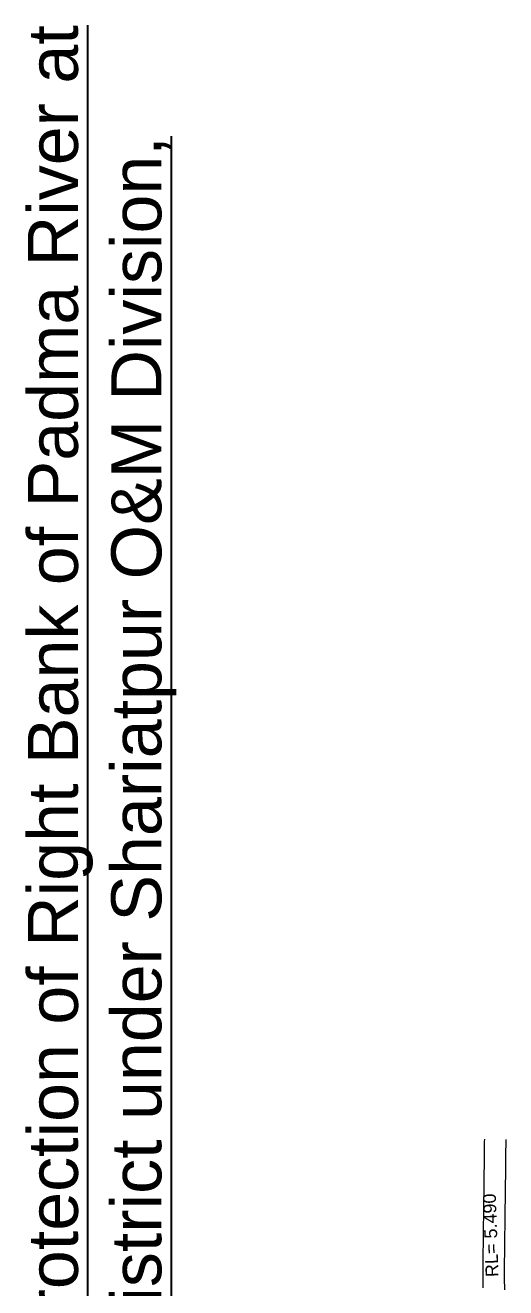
# Model space of a CAD drawing. Header units: millimetres. Extents: x 234588 to 238075, y 2578744 to 2579543.
# Drawn here: x 236487.2 to 236575.9, y 2579302.5 to 2579535.4 of the extents above; entities that cross this region are included whole.
import ezdxf

# ---------------------------------------------------------------- set-up
doc = ezdxf.new("R2010")
doc.units = ezdxf.units.MM
doc.header["$MEASUREMENT"] = 0
for name, color, linetype in [('Boundary', 6, 'Continuous'), ('COORDINATES', 7, 'Continuous'), ('RL', 7, 'Continuous')]:
    doc.layers.add(name, color=color, linetype=linetype)
doc.styles.get("Standard").update_dxf_attribs({"font": 'arial.ttf'})

msp = doc.modelspace()

# ---------------------------------------------------------------- linework, layer by layer
at = {"layer": 'Boundary', "lineweight": 20}
for points in [[(236571.94, 2579329.856), (236571.935, 2579329.406), (236571.93, 2579328.957), (236571.925, 2579328.508), (236571.92, 2579328.058), (236571.915, 2579327.609), (236571.91, 2579327.159), (236571.905, 2579326.71), (236571.899, 2579326.26), (236571.894, 2579325.811), (236571.889, 2579325.361), (236571.884, 2579324.912), (236571.879, 2579324.463), (236571.874, 2579324.013), (236571.869, 2579323.564), (236571.863, 2579323.114), (236571.858, 2579322.665), (236571.853, 2579322.215), (236571.847, 2579321.766), (236571.842, 2579321.316), (236571.836, 2579320.867), (236571.831, 2579320.418), (236571.825, 2579319.968), (236571.819, 2579319.519), (236571.813, 2579319.069), (236571.808, 2579318.621), (236571.802, 2579318.171), (236571.796, 2579317.721), (236571.79, 2579317.272), (236571.784, 2579316.822), (236571.777, 2579316.373), (236571.771, 2579315.923), (236571.765, 2579315.474), (236571.759, 2579315.025), (236571.753, 2579314.575), (236571.747, 2579314.126), (236571.741, 2579313.676), (236571.735, 2579313.227), (236571.729, 2579312.778), (236571.723, 2579312.328), (236571.718, 2579311.879), (236571.712, 2579311.429), (236571.707, 2579310.98), (236571.701, 2579310.53), (236571.696, 2579310.081), (236571.689, 2579309.426), (236571.686, 2579309.182), (236571.681, 2579308.732), (236571.677, 2579308.283), (236571.673, 2579307.833), (236571.669, 2579307.384), (236571.666, 2579306.934), (236571.664, 2579306.485), (236571.662, 2579306.035), (236571.661, 2579305.586), (236571.661, 2579305.137), (236571.661, 2579304.779), (236571.663, 2579304.238), (236571.666, 2579303.789), (236571.669, 2579303.34), (236571.675, 2579302.89), (236571.682, 2579302.441)], [(236575.899, 2579329.812), (236575.894, 2579329.363), (236575.889, 2579328.913), (236575.884, 2579328.464), (236575.879, 2579328.014), (236575.874, 2579327.565), (236575.869, 2579327.115), (236575.864, 2579326.665), (236575.859, 2579326.216), (236575.854, 2579325.766), (236575.849, 2579325.316), (236575.844, 2579324.867), (236575.839, 2579324.417), (236575.834, 2579323.967), (236575.828, 2579323.517), (236575.823, 2579323.068), (236575.818, 2579322.618), (236575.812, 2579322.168), (236575.807, 2579321.718), (236575.801, 2579321.268), (236575.796, 2579320.818), (236575.79, 2579320.368), (236575.785, 2579319.918), (236575.779, 2579319.468), (236575.773, 2579319.018), (236575.767, 2579318.57), (236575.761, 2579318.118), (236575.755, 2579317.668), (236575.749, 2579317.219), (236575.743, 2579316.769), (236575.737, 2579316.319), (236575.731, 2579315.87), (236575.725, 2579315.42), (236575.719, 2579314.971), (236575.713, 2579314.522), (236575.707, 2579314.073), (236575.701, 2579313.624), (236575.695, 2579313.175), (236575.689, 2579312.726), (236575.683, 2579312.277), (236575.677, 2579311.828), (236575.672, 2579311.38), (236575.666, 2579310.931), (236575.661, 2579310.483), (236575.656, 2579310.035), (236575.648, 2579309.382), (236575.646, 2579309.139), (236575.641, 2579308.691), (236575.637, 2579308.244), (236575.633, 2579307.798), (236575.629, 2579307.354), (236575.626, 2579306.91), (236575.624, 2579306.466), (236575.622, 2579306.022), (236575.621, 2579305.58), (236575.621, 2579305.138), (236575.621, 2579304.787), (236575.623, 2579304.256), (236575.625, 2579303.818), (236575.629, 2579303.381), (236575.634, 2579302.944), (236575.641, 2579302.509), (236575.649, 2579302.075)]]:
    msp.add_lwpolyline(points, dxfattribs=at)

# ---------------------------------------------------------------- texts
at = {"layer": 'COORDINATES', "insert": (236509.068, 2579194.245), "char_height": 9.24, "width": 681.28392, "attachment_point": 5, "rotation": 90}
msp.add_mtext('{\\LSite plan for Construction of Culvert at KM (-) 3.100 of Kedarpur khal under “Protection of Right Bank of Padma River at Naria & Janjira upazilla of Shariatpur District” Naria upazila of Shariatpur District under Shariatpur O&M Division, BWDB, Shariatpur.}', dxfattribs=at)
at = {"layer": 'RL'}
msp.add_text('RL= 5.490', height=2.376, rotation=91.91941, dxfattribs=at).set_placement((236574.565, 2579304.473))

doc.saveas('drawing.dxf')
